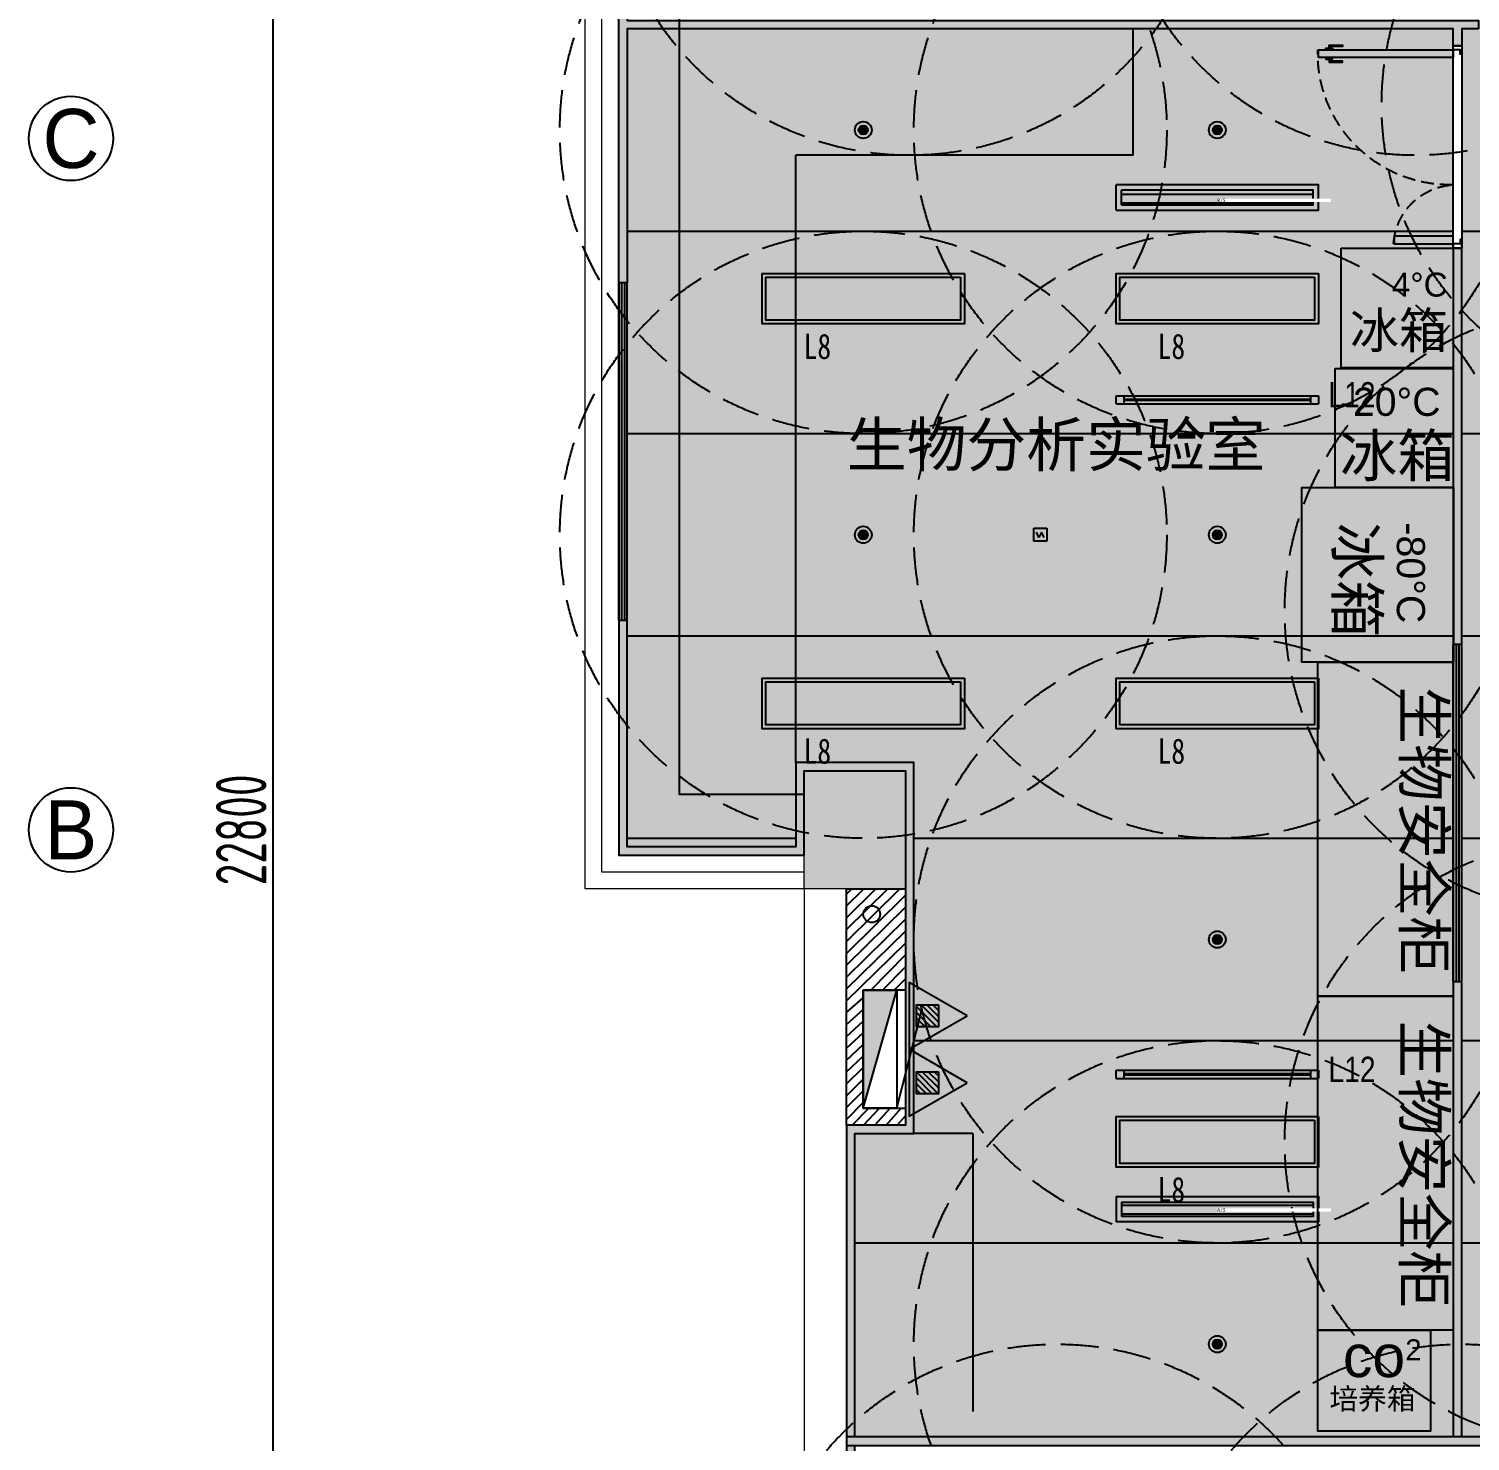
# Model space of a CAD drawing. Header units: millimetres. Extents: x -79903 to 358239, y -413462 to -100990.
# Drawn here: x -10678 to -2128, y -201042 to -192667 of the extents above; entities that cross this region are included whole.
import ezdxf
from ezdxf.enums import TextEntityAlignment as Align

# ---------------------------------------------------------------- set-up
doc = ezdxf.new("R2018")
doc.units = ezdxf.units.MM
doc.header["$LTSCALE"] = 300
for name, pattern in [('CENTER', [2, 1.25, -0.25, 0.25, -0.25]), ('DASH', [0.35, 0.25, -0.1]), ('DASHED', [19.049999999999997, 12.7, -6.349999999999998]), ('DASHED2', [0.375, 0.25, -0.125])]:
    doc.linetypes.add(name, pattern=pattern)
doc.layers.get('DEFPOINTS').update_dxf_attribs({"color": 250})
for name, color, linetype in [('6.2.1-家具-活动', 251, 'Continuous'), ('A—墙体-填充', 8, 'Continuous'), ('A—轴线', 1, 'CENTER'), ('A—轴线尺寸', 1, 'Continuous'), ('C-LTN-TEXT', 161, 'Continuous'), ('C—平顶—喷淋', 5, 'Continuous'), ('C—平顶—填充01(线状)', 8, 'Continuous'), ('C—平顶—暖通', 47, 'Continuous'), ('C—平顶—灯具', 1, 'Continuous'), ('C—平顶—烟感 温感', 127, 'Continuous'), ('C—平顶—轮廓线', 4, 'Continuous'), ('EQUIP_消火栓', 7, 'Continuous'), ('EQUIP_灭火器', 7, 'Continuous'), ('F—地坪—hatch', 8, 'Continuous'), ('I—文字—房间名称', 40, 'Continuous'), ('K轲禹-实验家具', 140, 'Continuous'), ('P—平面—门', 1, 'Continuous'), ('P—隔墙—石膏板墙（到顶）', 2, 'Continuous'), ('VPIPE-消防', 2, 'Continuous'), ('WALL', 7, 'Continuous')]:
    doc.layers.add(name, color=color, linetype=linetype)
for name, color, linetype, lineweight in [('Q-01 原始墙柱', 7, 'Continuous', 0), ('Q-02 墙柱填充', 250, 'Continuous', 0), ('Q-11 建筑幕墙', 60, 'Continuous', 0)]:
    doc.layers.add(name, color=color, linetype=linetype, lineweight=lineweight)
doc.styles.add('ADD-dim', font='isocp.shx', dxfattribs={"width": 0.7, "bigfont": 'hztxt.shx'})
doc.styles.add('HZTXT', font='t.shx', dxfattribs={"bigfont": 'hztxt.shx'})
doc.styles.get("Standard").update_dxf_attribs({"font": 'arial.ttf'})
doc.styles.add('黑体', font='simhei.ttf', dxfattribs={"width": 0.8})
doc.dimstyles.new('ADD-(模型空间)', dxfattribs={"dimscale": 100, "dimtxt": 3, "dimasz": 1, "dimexe": 1, "dimexo": 1, "dimgap": 0.4, "dimtad": 1, "dimdec": 0, "dimrnd": 5, "dimzin": 0, "dimdsep": 46, "dimtxsty": 'ADD-dim', "dimblk1": 'DIM1', "dimblk2": 'DIM1', "dimsah": 1, "dimcen": 2, "dimclrd": 33, "dimclre": 33, "dimclrt": 4, "dimadec": 0, "dimazin": 0, "dimtfac": 2, "dimtdec": 0, "dimtix": 1, "dimtmove": 2, "dimatfit": 3, "dimldrblk": 'HBA_Leader_Arrow', "dimfxl": 5, "dimfxlon": 1, "dimtolj": 1, "dimtzin": 0, "dimarcsym": 0})
pattern_1 = [(0, (14.4, 7.5), (30, 15), [1.2, -28.8]), (90, (7.5, 14.4), (-15, 30), [1.2, -28.8]), (45, (9.3, 19.8), (0, 29.99999994965906), [1.2727922, -41.153614]), (45, (19.8, 9.3), (0, 29.99999994965906), [1.2727922, -41.153614]), (135, (10.2, 9.3), (-29.99999994965905, 2.220446049250313e-15), [1.2727922, -41.153614]), (135, (20.7, 19.8), (-29.99999994965905, 2.220446049250313e-15), [1.2727922, -41.153614]), (36.86989765000001, (10.2, 20.7), (29.99999999782393, 30.00000000217607), [1.5, -148.5]), (36.86989765000001, (18.6, 8.4), (29.99999999782393, 30.00000000217607), [1.5, -148.5]), (53.13010235, (20.7, 10.2), (-30.00000000217607, -29.99999999782394), [1.5, -148.5]), (53.13010235, (8.4, 18.6), (-30.00000000217607, -29.99999999782394), [1.5, -148.5]), (126.86989765, (9.3, 10.2), (-30.00000000217607, 29.99999999782393), [1.5, -148.5]), (126.86989765, (21.6, 18.6), (-30.00000000217607, 29.99999999782393), [1.5, -148.5]), (143.13010235, (19.8, 20.7), (-29.99999999782393, 30.00000000217607), [1.5, -148.5]), (143.13010235, (11.4, 8.4), (-29.99999999782393, 30.00000000217607), [1.5, -148.5]), (11.30993247, (15.6, 7.5), (29.99999992002707, 3.711824847485445e-08), [1.5297058, -151.44087]), (11.30993247, (12.9, 22.2), (29.99999992002707, 3.711824847485445e-08), [1.5297058, -151.44087]), (78.69006753000001, (7.5, 15.6), (3.711824958507748e-08, 29.99999992002707), [1.5297058, -151.44087]), (78.69006753000001, (22.2, 12.9), (3.711824958507748e-08, 29.99999992002707), [1.5297058, -151.44087]), (101.30993247, (22.5, 15.6), (-2.104975083128124e-09, -29.99999972391093), [1.5297058, -151.44087]), (101.30993247, (7.800000000000001, 12.9), (-2.104975083128124e-09, -29.99999972391093), [1.5297058, -151.44087]), (168.69006753, (14.4, 7.5), (-29.99999992002707, 3.711825180552353e-08), [1.5297058, -151.44087]), (168.69006753, (17.1, 22.2), (-29.99999992002707, 3.711825180552353e-08), [1.5297058, -151.44087]), (21.80140948, (11.4, 21.6), (59.99999997954376, 29.99999993503354), [1.6155494, -159.93939]), (21.80140948, (17.1, 7.800000000000001), (59.99999997954376, 29.99999993503354), [1.6155494, -159.93939]), (68.19859052, (7.800000000000001, 17.1), (-29.99999967506007, -59.99999932961007), [1.6155494, -159.93939]), (68.19859052, (21.6, 11.4), (-29.99999967506007, -59.99999932961007), [1.6155494, -159.93939]), (111.80140948, (8.4, 11.4), (-29.99999993503354, 59.99999997954376), [1.6155494, -159.93939]), (111.80140948, (22.2, 17.1), (-29.99999993503354, 59.99999997954376), [1.6155494, -159.93939]), (158.19859052, (12.9, 7.800000000000001), (-60.00000001668283, 29.99999984218586), [1.6155494, -159.93939]), (158.19859052, (18.6, 21.6), (-60.00000001668283, 29.99999984218586), [1.6155494, -159.93939])]
pattern_2 = [(333.4349999999999, (350, 475), (-500.0002286381977, 6.091351867354433e-07), [55.9015, -1062.135]), (0, (362.5, 350), (0, 500), [25, -475]), (0, (337.5, 312.5), (0, 500), [75, -425]), (0, (337.5, 50), (0, 500), [75, -425]), (0, (362.5, 87.5), (0, 500), [25, -475]), (333.4349999999999, (350, 225), (-500.0002286381977, 6.091351867354433e-07), [55.9015, -1062.135]), (0, (350, 387.5), (0, 500), [50, -450]), (0, (350, 262.5), (0, 500), [50, -450]), (0, (350, 137.5), (0, 500), [50, -450]), (0, (350, 12.5), (0, 500), [50, -450]), (153.435, (312.5, 275), (-500.0002286381978, 6.091351034687165e-07), [55.9015, -1062.135]), (0, (87.5, 275), (0, 500), [75, -425]), (0, (87.5, 25), (0, 500), [75, -425]), (333.4349999999999, (100, 175), (-500.0002286381977, 6.091351867354433e-07), [55.9015, -1062.135]), (180, (150, 237.5), (-6.123233995736766e-14, -500), [50, -450]), (180, (150, 112.5), (-6.123233995736766e-14, -500), [50, -450]), (18.4349, (25, 75), (-500.0002118462028, -4.828109875787412e-05), [39.52844999999998, -1541.614999999999]), (0, (112.5, 62.5), (0, 500), [25, -475]), (45, (75, 150), (-500.000154724476, 0), [35.35535, -671.75]), (18.4349, (25, 200), (-500.0002118462028, -4.828109875787412e-05), [39.52844999999998, -1541.614999999999]), (153.435, (225, 75), (-500.0002286381978, 6.091351034687165e-07), [55.9015, -1062.135]), (153.435, (312.5, 25), (-500.0002286381978, 6.091351034687165e-07), [55.9015, -1062.135]), (45, (150, 150), (0, 500.000154724476), [35.35535, -671.75]), (153.435, (225, 200), (-500.0002286381978, 6.091351034687165e-07), [55.9015, -1062.135]), (153.435, (312.5, 150), (-500.0002286381978, 6.091351034687165e-07), [55.9015, -1062.135]), (45, (325, 200), (-500.000154724476, 0), [35.35535, -671.75]), (333.4349999999999, (100, 425), (-500.0002286381977, 6.091351867354433e-07), [55.9015, -1062.135]), (180, (150, 487.5), (-6.123233995736766e-14, -500), [50, -450]), (180, (150, 362.5), (-6.123233995736766e-14, -500), [50, -450]), (18.4349, (25, 325), (-500.0002118462028, -4.828109875787412e-05), [39.52844999999998, -1541.614999999999]), (0, (112.5, 312.5), (0, 500), [25, -475]), (45, (75, 400), (-500.000154724476, 0), [35.35535, -671.75]), (18.4349, (25, 450), (-500.0002118462028, -4.828109875787412e-05), [39.52844999999998, -1541.614999999999]), (153.435, (225, 325), (-500.0002286381978, 6.091351034687165e-07), [55.9015, -1062.135]), (45, (150, 400), (0, 500.000154724476), [35.35535, -671.75]), (153.435, (312.5, 400), (-500.0002286381978, 6.091351034687165e-07), [55.9015, -1062.135]), (153.435, (225, 450), (-500.0002286381978, 6.091351034687165e-07), [55.9015, -1062.135]), (45, (325, 450), (0, 500.000154724476), [35.35535, -671.75]), (206.565, (487.5, 50), (-500.0002286381978, -6.091350202019896e-07), [55.9015, -1062.135]), (206.565, (487.5, 175), (-500.0002286381978, -6.091350202019896e-07), [55.9015, -1062.135]), (45, (400, 200), (-500.000154724476, 0), [35.35535, -671.75]), (206.565, (487.5, 300), (-500.0002286381978, -6.091350202019896e-07), [55.9015, -1062.135]), (206.565, (487.5, 425), (-500.0002286381978, -6.091350202019896e-07), [55.9015, -1062.135]), (45, (400, 450), (0, 500.000154724476), [35.35535, -671.75])]

# ---------------------------------------------------------------- blocks, each defined once
blk = doc.blocks.new('$TWTSYS$00000508')
for p, q in [((-0.5, 0.5), (0.3236161731911125, 1.224064056863426)), ((-0.5, 0.5), (-0.5, -0.5)), ((-0.5, -0.5), (0.5, 0.5)), ((0.5, 0.5), (-0.5, 0.5)), ((0.5, -0.5), (0.5, 0.5)), ((-0.5, -0.5), (0.5, -0.5))]:
    blk.add_line(p, q)
blk.add_solid([(0.5, -0.5), (0.5, 0.5), (-0.5, -0.5)])
blk = doc.blocks.new('$TwtSys$00000546')
h = blk.add_hatch()
h.set_pattern_fill('ANSI31', color=256, scale=200, style=0)
h.set_pattern_definition([(45, (-38543.80223862439, -6670.830405693208), (-17.67766952966369, 17.67766952966369), [])])
h.paths.add_polyline_path([(-64.92232553117356, 173.7449990885525), (64.922325531159, 173.7449990885525), (64.922325531159, 43.90034802621994), (-64.92232553117356, 43.90034802621994)])
for points in [[(0, 343.6163707387423), (-198.3870041439732, 0), (198.3870041439732, 0)], [(-64.92232553117356, 173.7449990885525), (64.922325531159, 173.7449990885525), (64.922325531159, 43.90034802621994), (-64.92232553117356, 43.90034802621994)]]:
    blk.add_lwpolyline(points, close=True)
blk = doc.blocks.new('SYL12063467')
blk.add_lwpolyline([(0, 705), (700, 705), (700, 0), (0, 0)], close=True)
at = {"insert": (26.70082240090596, 36.49726170295571), "char_height": 250, "attachment_point": 7}
blk.add_mtext_dynamic_manual_height_columns('{\\H0.66667x;-20%%DC}冰箱', width=688.0787043780438, gutter_width=1000, heights=[0], dxfattribs=at)
blk = doc.blocks.new('SYL12068265')
blk.add_lwpolyline([(51.27626195549965, 710), (716.2762619554996, 710), (716.2762619554996, 0), (51.27626195549965, 0)], close=True)
at = {"insert": (683.1814300888807, 92.10961438512523), "char_height": 212.5, "attachment_point": 9}
blk.add_mtext_dynamic_manual_height_columns('{\\H0.66667x;4%%DC\\P\\fSimSun|b0|i0|c134|p2;\\H1.49999x;冰箱}', width=683.2959766381282, gutter_width=0, heights=[1019.757949163071], dxfattribs=at)
blk = doc.blocks.new('SYL12063194')
blk.add_lwpolyline([(0, 803), (1981, 803), (1981, 0), (0, 0)], close=True)
at = {"insert": (144.0269559394455, 755.6003604809666), "char_height": 250, "attachment_point": 1}
blk.add_mtext_dynamic_manual_height_columns('生物安全柜', width=2292.074196592367, gutter_width=1000, heights=[0], dxfattribs=at)
blk = doc.blocks.new('SYL12064042')
blk.add_lwpolyline([(0, 600), (668, 599.9999999996694), (668, -3.306581675133202e-10), (0, 0)], close=True)
at = {"attachment_point": 1}
for s, width, gutter_width, insert, char_height in [('{\\H0.66667x;co}', 523.6023360199765, 1000, (148.3162255737334, 571.0861161478288), 375), ('{\\H0.66667x;2}', 523.6023360199765, 1000, (518.0124676509404, 545.5695690483285), 187.5), ('{\\H0.66667x;培养箱}', 562.3308331522312, 500, (67.65414737118954, 254.7651142439818), 187.5)]:
    blk.add_mtext_dynamic_manual_height_columns(s, width=width, gutter_width=gutter_width, heights=[0], dxfattribs=dict(at, insert=insert, char_height=char_height))
blk = doc.blocks.new('SYL12060000')
blk.add_lwpolyline([(0, 900), (1035, 900), (1035, 0), (0, 0)], close=True)
at = {"insert": (206.9198620110838, 175.4605686664581), "char_height": 250, "attachment_point": 7}
blk.add_mtext_dynamic_manual_height_columns('{\\H0.66667x;-80%%DC}冰箱', width=887.0102697799412, gutter_width=1000, heights=[0], dxfattribs=at)
blk = doc.blocks.new('$WINLIB2D$00000001')
at = {"color": 0}
for points in [[(-0.4999999999999964, 0.5000000000000142), (-0.4999999999999964, -0.4999999999999858)], [(-0.4999999999999964, 0.5000000000000142), (0.5000000000000036, 0.5000000000000142)], [(0.5000000000000036, -0.4999999999999858), (0.5000000000000036, 0.5000000000000142)], [(0.5000000000000036, 0.1666666666666714), (-0.4999999999999964, 0.1666666666666714)], [(0.5000000000000036, -0.1666666666666572), (-0.4999999999999964, -0.1666666666666572)], [(-0.4999999999999964, -0.4999999999999858), (0.5000000000000036, -0.4999999999999858)]]:
    blk.add_lwpolyline(points, dxfattribs=at)
blk = doc.blocks.new('smoker')
at = {"layer": 'C—平顶—烟感 温感'}
for p, q in [((-74.48275867110351, -74.48275867165648), (-74.48275867111806, 74.48275867145276)), ((-74.48275867111806, 74.48275867145276), (74.48275867116172, 74.48275867149641)), ((-14.89655173361825, -29.79310346915736), (-44.68965520401252, 29.79310346912825)), ((14.89655173364736, 29.79310346918646), (-14.89655173361825, -29.79310346915736)), ((44.68965520404163, -29.7931034691137), (14.89655173364736, 29.79310346918646)), ((74.48275867116172, 74.48275867149641), (74.48275867119082, -74.48275867158372)), ((74.48275867119082, -74.48275867158372), (-74.48275867110351, -74.48275867165648))]:
    blk.add_line(p, q, dxfattribs=at)
blk = doc.blocks.new('pen lin')
at = {"layer": 'C—平顶—喷淋'}
blk.add_hatch(color=8, dxfattribs=at).paths.add_polyline_path([(-27.5, 0, 1), (27.5, 0, 1)])
for radius in [49.99999999999999, 27.49999999999999]:
    blk.add_circle((0, 0), radius, dxfattribs=at)
at = {"layer": 'DEFPOINTS', "color": 251, "linetype": 'DASH', "ltscale": 3}
blk.add_circle((0, 0), 1800, dxfattribs=at)
blk = doc.blocks.new('*U389')
h = blk.add_hatch(color=251)
h.dxf.hatch_style = 1
h.set_gradient(color1=(91, 91, 91), one_color=1, tint=1, name='SPHERICAL')
h.paths.add_polyline_path([(785, 185), (785, 15), (15, 15), (15, 185)])
for points in [[(800, 200), (800, 0), (0, 0), (0, 200)], [(785, 185), (785, 15), (15, 15), (15, 185)]]:
    blk.add_lwpolyline(points, close=True)
at = {"layer": 'C—平顶—灯具', "style": '黑体', "width": 0.8}
blk.add_text('L8', height=100, dxfattribs=at).set_placement((218.3432893803438, -88.64725266808682, 117.65074696896), align=Align.MIDDLE_CENTER)
blk = doc.blocks.new('*U387')
at = {"ltscale": 1000}
for p, q in [((-1250, 50), (0, 50)), ((-1250, 0), (-1250, 50)), ((-1250, 0), (0, 0)), ((-1200, 0), (-1200, 50)), ((-50, 50), (-50, 0)), ((0, 50), (0, 0))]:
    blk.add_line(p, q, dxfattribs=at)
at = {"linetype": 'CENTER', "ltscale": 0.01, "const_width": 20}
blk.add_lwpolyline([(-1200, 25), (-50, 25)], dxfattribs=at)
at = {"layer": 'C-LTN-TEXT', "width": 0.8}
blk.add_attdef('灯具', (114.2797203185037, 183.2507784247909), '', height=200, dxfattribs=at)
blk = doc.blocks.new('*U385')
at = {"linetype": 'DASHED', "ltscale": 5}
h = blk.add_hatch(dxfattribs=at)
h.set_pattern_fill('ANSI31', color=250, scale=8, angle=315, style=0)
h.set_pattern_definition([(0, (483.6623813552237, 3.880514736244001e-11), (8.9e-15, 25.4), [])])
h.paths.add_polyline_path([(16.12207963719263, 58.87791939108989), (16.12207963722176, 16.12207963752008), (583.8779125913375, 16.12207963755887), (583.8779125913081, 58.87791939112869)])
blk.add_line((-2.91038e-11, 74.9999990286099), (0, 0))
at = {"color": 251}
blk.add_line((16.12207963719265, 58.87791939108989), (16.12207963722176, 16.12207963752007), dxfattribs=at)
blk.add_lwpolyline([(-2.91038e-11, 74.9999990286099), (599.9999922289958, 74.9999990286487), (599.9999922290249, 3.880514736244001e-11), (0, 0)])
blk.add_lwpolyline([(-2.91038e-11, 74.9999990286099), (599.9999922289958, 74.9999990286487), (599.9999922290249, 3.880514736244001e-11), (0, 0)])
blk.add_lwpolyline([(16.12207963719265, 58.87791939108989), (583.8779125913081, 58.87791939112869), (583.8779125913375, 16.12207963755887), (16.12207963722176, 16.12207963752007)], dxfattribs=at)
blk.add_lwpolyline([(16.12207963719265, 58.87791939108989), (583.8779125913081, 58.87791939112869), (583.8779125913375, 16.12207963755887), (16.12207963722176, 16.12207963752007)], dxfattribs=at)
at = {"lineweight": 30, "flags": 104}
blk.add_attdef('A/S', text='', height=40, dxfattribs=at).set_placement((633.2222433822128, 76.24629322305948), align=Align.MIDDLE_CENTER)
blk = doc.blocks.new('DIM1')
at = {"color": 8}
blk.add_line((-1.071428571420256, 0), (1.071428571420256, 0), dxfattribs=at)
at = {"const_width": 0.3571428571369176}
blk.add_lwpolyline([(-0.5, -0.5), (0.5, 0.5)], dxfattribs=at)
blk = doc.blocks.new('*D414')
at = {"layer": 'A—轴线尺寸', "color": 33, "lineweight": -2, "transparency": 16777216}
for p, q in [((-2950.127556910847, 21800.00000000001), (-3550.127556910847, 21800.00000000001)), ((-3450.127556910842, -899.9999999999864), (-3450.127556910847, 21700.00000000001)), ((-2950.127556910842, -999.9999999999862), (-3550.127556910842, -999.9999999999864))]:
    blk.add_line(p, q, dxfattribs=at)
at = {"layer": 'DEFPOINTS', "color": 0, "transparency": 16777216}
for p in [(-3450.127556910847, 21800.00000000001), (-473.4307614032007, 21800.00000000001), (-473.4307614032007, -999.9999999999859)]:
    blk.add_point(p, dxfattribs=at)
at = {"layer": 'A—轴线尺寸', "color": 33, "lineweight": -2, "transparency": 16777216, "xscale": 100, "yscale": 100, "zscale": 100}
for p, rotation in [((-3450.127556910847, 21800.00000000001), 90), ((-3450.127556910842, -999.9999999999864), 270)]:
    blk.add_blockref('DIM1', p, dxfattribs=dict(at, rotation=rotation))
at = {"layer": 'A—轴线尺寸', "color": 4, "transparency": 16777216, "insert": (-3640.157084469896, 10400.00000000001), "char_height": 300, "attachment_point": 5, "rotation": 90, "style": 'ADD-dim'}
blk.add_mtext('\\A1;22800', dxfattribs=at)
blk = doc.blocks.new('HBA_Leader_Arrow')
blk.add_line((0, 0), (-1, -2.5011e-12))
at = {"extrusion": (0, 0, -1)}
blk.add_lwpolyline([(0, 0), (0.5972653364297003, -1.064895548016236), (0.9647843767884297, -0.7876872378553799), (0.0743038223095027, 5.9117e-12), (0.9647843767884297, 0.7876872378503778), (0.5972653364301542, 1.064895548012827)], close=True, dxfattribs=at)
for points in [[(-0.9647843767920676, 0.7876872378503778), (-0.5972653364351564, 1.064895548013055), (-0.0743038223163239, -2.274e-13), (0, 0)], [(-0.9647843767884297, -0.7876872378553799), (-0.5972653364297003, -1.064895548016236), (-0.0743038223163239, -2.274e-13), (0, 0)]]:
    blk.add_solid(points)
blk = doc.blocks.new('A$C34155FBA')
blk.add_circle((0, 200), 200)
at = {"style": 'HZTXT'}
blk.add_attdef('00', text='', height=200, dxfattribs=at).set_placement((0, 200), align=Align.MIDDLE)
blk = doc.blocks.new('A$C0aa95ff8')
at = {"layer": 'P—平面—门', "color": 9, "extrusion": (4.754727540727746e-08, -5.640540375989262e-08, 0.9999999999999972)}
for points, elevation in [([(18.1120234978699, 786.7383745116224), (0.0001029027008634757, 786.7383745116225), (0.0001029027008634757, 786.7383745116225), (0.0001029027010211862, 706.7383745116515), (7.00010290270103, 706.7383745116514), (7.000102902671844, 779.7383745116224), (18.11202349784081, 779.7383745116515)], -5.282038815254967e-05), ([(83.11202349784098, 786.7383745116516), (101.2239440930101, 786.7383745116515), (101.2239440930101, 786.7383745116515), (101.2239440930393, 706.7383745116514), (94.2239440930393, 706.7383745116223), (94.22394409301003, 779.7383745116515), (83.11202349784095, 779.7383745116516)], -5.282038815182677e-05)]:
    blk.add_lwpolyline(points, dxfattribs=dict(at, elevation=elevation))
for points, elevation in [([(18.11202349786992, 766.7383745116252), (28.11202349784083, 766.7383745116545), (28.11202349784078, 806.7383745116837), (18.11202349784071, 806.7383745116254)], -1.916639831231915e-06), ([(83.11202349784101, 766.7383745116545), (73.112023497841, 766.7383745116545), (73.1120234978409, 806.7383745116255), (83.11202349784092, 806.7383745116546)], -1.916639832285265e-06)]:
    blk.add_lwpolyline(points, close=True, dxfattribs=dict(at, elevation=elevation))
at = {"layer": 'P—平面—门', "extrusion": (3.823868260727788e-08, -6.242765605989328e-08, 0.9999999999999974), "elevation": -8.419152287053865e-06}
blk.add_lwpolyline([(73.11202349813185, 849.999920661155), (28.11202349813177, 849.999920661155), (28.11202349816062, 49.99992066115331), (73.11202349818987, 49.99992066115332)], close=True, dxfattribs=at)
at = {"layer": 'P—平面—门', "extrusion": (-3.823868260727788e-08, -6.242765605989328e-08, 0.9999999999999974), "elevation": -5.62643114907372e-05}
blk.add_lwpolyline([(1133.112023498246, 399.9999206610928), (1178.112023498246, 399.9999206610929), (1178.112023498217, 49.99992066109212), (1133.112023498188, 49.99992066109212)], close=True, dxfattribs=at)
at = {"layer": 'P—平面—门', "extrusion": (9.308592799999998e-09, 6.022252300000002e-09, 1)}
for points, elevation in [([(3.112023498218551, 49.99992066103732), (3.112023498218548, -7.933896267804068e-05)], 2.896808172991436e-08), ([(3.112023498218548, -7.933896267804068e-05), (53.11202349821856, -7.933896267804068e-05), (53.11202349821856, 9.999920661037322), (28.11202349821855, 9.999920661037322), (28.11202349821855, 49.99992066103732), (3.112023498218551, 49.99992066103732)], 2.896808172982963e-08)]:
    blk.add_lwpolyline(points, dxfattribs=dict(at, elevation=elevation))
at = {"layer": 'P—平面—门', "extrusion": (9.308592799999998e-09, 6.022252300000002e-09, 1), "elevation": 1.119927944172986e-05}
blk.add_lwpolyline([(1203.112023498219, 49.99992066103726), (1203.112023498219, -7.93389627453111e-05), (1153.112023498219, -7.93389627453111e-05), (1153.112023498219, 9.999920661037256), (1178.112023498219, 9.999920661037255), (1178.112023498219, 49.99992066103726)], close=True, dxfattribs=at)
at = {"layer": 'P—平面—门', "color": 251, "linetype": 'DASHED2', "extrusion": (-1.135477487429378e-09, 1.10285136603537e-08, 1)}
blk.add_arc((46.06024958745977, 67.93856018020348, 380905905.7522272), 782.2574843775353, 358.6859845269737, 91.28303084540559, dxfattribs=at)
at = {"layer": 'P—平面—门', "color": 251, "linetype": 'DASHED2', "extrusion": (1.135477487429378e-09, 1.10285136603537e-08, 1)}
blk.add_arc((1200.634007525359, 27.50603525586241, 380905905.7522224), 373.2004869558658, 93.52632526774, 176.5445213602605, dxfattribs=at)
blk = doc.blocks.new('A$C5AE9663F')
at = {"layer": 'A—轴线尺寸'}
ref = blk.add_blockref('A$C34155FBA', (-4650, 14250), dxfattribs=dict(at, xscale=1.25, yscale=1.25, zscale=1.25))
ref.add_attrib('00', 'C', dxfattribs={"layer": '0', "color": 4, "height": 350, "style": 'HZTXT'}).set_placement((-4650, 14499.99999999999), align=Align.MIDDLE)
ref = blk.add_blockref('A$C34155FBA', (-4650, 10150), dxfattribs=dict(at, xscale=1.25, yscale=1.25, zscale=1.25))
ref.add_attrib('00', 'B', dxfattribs={"layer": '0', "color": 4, "height": 350, "style": 'HZTXT'}).set_placement((-4650, 10399.99999999999), align=Align.MIDDLE)
dim = blk.add_linear_dim(base=(-3450.127556910847, 21800.00000000001), p1=(-473.4307614032004, -999.9999999999854), p2=(-473.4307614032004, 21800), angle=90, dimstyle='ADD-(模型空间)', dxfattribs=at)
dim.commit()
dim.dimension.update_dxf_attribs({"geometry": '*D414', "text_midpoint": (-3640.157084469896, 10400.00000000001)})

msp = doc.modelspace()

# ---------------------------------------------------------------- hatches: boundary and pattern name
at = {"layer": 'A—墙体-填充'}
h = msp.add_hatch(dxfattribs=at)
h.set_pattern_fill('ANSI31', color=8, scale=30.8571, style=0)
h.set_pattern_definition([(45, (86372955.63361594, -1129558288.412562), (-34.63808264418037, 34.63808264418037), [])])
h.paths.add_polyline_path([(-5478.040566024603, -197767.4470059276), (-5478.040566024603, -198368.6755737662), (-5728.391585392179, -198368.6755737662), (-5728.391585392179, -199068.6755737662), (-5478.391585392179, -199068.6755737662), (-5478.391585392179, -199168.6755737662), (-5828.040566024603, -199168.6755737662), (-5828.040566024603, -197767.4470059276)])
at = {"layer": 'C—平顶—填充01(线状)'}
h = msp.add_hatch(dxfattribs=at)
h.set_pattern_fill('_USER', color=256, scale=1200, pattern_type=0)
h.set_pattern_definition([(0, (-2228.040566015701, -192667.4470059276), (0, 1200), [])])
h.paths.add_polyline_path([(-7128.040566024603, -192667.4470059276), (-2228.040566015701, -192667.4470059276), (-2228.040566015701, -201017.4470055054), (-5778.035881635964, -201017.4470031199), (-5778.035881635965, -199218.6755737662), (-5428.040566024603, -199218.6755737662), (-5428.040566024603, -197017.4470059276), (-6128.040566024603, -197017.4470059276), (-6128.040566024603, -197517.4470059276), (-7128.040566024603, -197517.4470059276)])
h = msp.add_hatch(dxfattribs=at)
h.set_pattern_fill('_USER', color=256, scale=1200, pattern_type=0)
h.set_pattern_definition([(0, (-2178.040566015701, -192667.4470059276), (0, 1200), [])])
h.paths.add_polyline_path([(-2178.040566015701, -192667.4470059276), (471.9594339842988, -192667.4470059276), (471.9594339842988, -194667.4470059276), (-678.0405660157012, -194667.4470059276), (-678.0405660157012, -200867.4470054507), (-2178.040566009702, -200867.447005452)])
at = {"layer": 'F—地坪—hatch'}
h = msp.add_hatch(dxfattribs=at)
h.set_pattern_fill('A-剖面线3', color=250, scale=200)
h.set_pattern_definition([(45, (86360285.7872632, -1129569138.412305), (-28.2842712474619, 56.5685424949238), [1.6, -24])])
h.paths.add_polyline_path([(-6128.040566024603, -197207.4470059276), (-6818.040566024603, -197207.4470059276), (-6818.040566031022, -192667.4470059276), (-7128.040092418668, -192667.4470059276), (-7128.040092418669, -197517.4467486062), (-6128.040566024603, -197517.4467486062)])
h = msp.add_hatch(dxfattribs=at)
h.set_pattern_fill('B042', color=251, scale=500, pattern_type=2)
h.set_pattern_definition(pattern_2)
h.paths.add_polyline_path([(-5428.040566024603, -197017.4470059276), (-5428.040566024603, -199218.6755737662), (-5778.035881635965, -199218.6755737662), (-5778.035881635964, -201017.4470031199), (-2228.040566015701, -201017.4470055054), (-2228.040566015701, -192667.4470059276), (-6818.040566031023, -192667.4470059276), (-6818.040566024603, -197207.4470059276), (-6128.040566024603, -197207.4470059276), (-6128.040566024603, -197017.4470059276)])
h = msp.add_hatch(dxfattribs=at)
h.set_pattern_fill('B042', color=251, scale=500, pattern_type=2)
h.set_pattern_definition(pattern_2)
h.paths.add_polyline_path([(-2178.040566015701, -192667.4470059276), (471.9594339842988, -192667.4470059276), (471.9594339842988, -194667.4470059276), (-678.0405660157012, -194667.4470059276), (-678.0405660991097, -199517.4470052123), (-528.0405660991103, -199517.4470052123), (-528.0405660991107, -200717.4470052123), (-678.0405660991099, -200717.4470052123), (-678.0405660157012, -201017.4470066962), (-2178.040566009702, -201017.4470066974)])
at = {"layer": 'P—隔墙—石膏板墙（到顶）'}
h = msp.add_hatch(dxfattribs=at)
h.set_pattern_fill('圆形花纹', color=251, scale=10)
h.set_pattern_definition(pattern_1)
h.paths.add_polyline_path([(-2078.040566015702, -192667.4470059276), (-2178.040566015701, -192667.4470059276), (-2178.040566015701, -192767.4470059276), (-2228.040566015701, -192767.4470059276), (-2228.040566015701, -192667.4470059276), (-7128.040566024603, -192667.4470059276), (-7128.040566024603, -194173.4721067615), (-7178.040566024603, -194173.4721067615), (-7178.040566024603, -187937.4470059276), (-5418.040566024603, -187937.4470059276), (-5418.040566024603, -186217.4470059276), (-778.0405660157012, -186217.4470059276), (-778.0405660157012, -186267.4470059276), (-5368.040566015701, -186267.4470059276), (-5368.040566015701, -187987.4470059276), (-7128.040566024603, -187987.4470059276), (-7128.040566024603, -192617.4470059276), (-2078.040566015702, -192617.4470059276)])
h = msp.add_hatch(dxfattribs=at)
h.set_pattern_fill('圆形花纹', color=251, scale=10)
h.set_pattern_definition(pattern_1)
h.paths.add_polyline_path([(-2178.040566015536, -193967.4470059276), (-2228.040566015536, -193967.4470059276), (-2228.040566015701, -201017.4470043126), (-5778.035881635965, -201017.4470043126), (-5778.035881635966, -199218.6755737662), (-5428.040566024603, -199218.6755737662), (-5428.040566024603, -197017.4470059276), (-6128.040566024603, -197017.4470059276), (-6128.040566024603, -197517.4470059276), (-7128.040566024603, -197517.4470059276), (-7128.040566024603, -194173.4721067615), (-7178.040566024603, -194173.4721067615), (-7178.040566024603, -197567.4470059276), (-6078.040566024603, -197567.4470059276), (-6078.040566024603, -197067.4470059276), (-5478.040566024603, -197067.4470059276), (-5478.391585392179, -199168.6755737662), (-5828.040566024603, -199168.6755737662), (-5828.040566024603, -201067.4470073203), (-628.0405660991091, -201067.4470035974), (-628.0405660157012, -200717.4470052123), (-678.0405660991099, -200717.4470052123), (-678.0405663375285, -201017.4470066968), (-2178.040566009702, -201017.4470066968)])
h = msp.add_hatch(dxfattribs=at)
h.set_pattern_fill('HEX', color=251, scale=10)
h.set_pattern_definition([(0, (0, 27667.86258599494), (0, 16.49778), [9.525, -19.05]), (120, (0, 27667.86258599494), (-14.28749658604684, -8.248889999999996), [9.524999999999997, -19.04999999999999]), (59.99999999999999, (9.525, 27667.86258599494), (-14.28749658604684, 8.248890000000003), [9.525, -19.05])])
h.paths.add_polyline_path([(5621.9594339754, -201013.2289509008), (4421.9594339754, -201017.4470061104), (4421.9594339754, -201067.4470061104), (5621.9594339754, -201067.4470061104), (5621.9594339754, -208567.4470061104), (3771.9594339754, -208567.4470061104), (3771.9594339754, -207417.4470061104), (3071.9594339754, -207417.4470061104), (3071.9594339754, -207867.4470061104), (-5428.040566024598, -207867.4470061104), (-5428.0405660246, -207417.4470061104), (-5778.0405660246, -207417.4470061104), (-5778.040566024598, -201067.4470061104), (2921.959433975397, -201067.4470061104), (2921.959433975397, -201017.4470061104), (-5828.0405660097, -201017.4470074142), (-5828.040566024605, -207467.4470059276), (-5478.040566024603, -207467.4470059276), (-5478.040566024605, -207917.4470059275), (3121.959433975397, -207917.4470059275), (3121.959433975397, -207467.4470059276), (3721.959433975397, -207467.4470059276), (3721.959433975397, -208617.4470059276), (5621.9594339754, -208613.228950718)])
h = msp.add_hatch(dxfattribs=at)
h.set_pattern_fill('圆形花纹', color=251, scale=10)
h.set_pattern_definition(pattern_1)
h.paths.add_polyline_path([(2921.959433975397, -201017.4470061104), (-5828.040566009702, -201017.4470074142), (-5828.040566024603, -207467.4470059276), (-5478.040566024603, -207467.4470059276), (-5478.040566024603, -207917.4470059275), (3121.959433975397, -207917.4470059275), (3121.959433975397, -207467.4470059276), (3721.959433975397, -207467.4470059276), (3721.959433975397, -208617.4470059276), (5671.959433960498, -208617.4470059276), (5671.959433960498, -201017.4470061104), (4421.9594339754, -201017.4470061104), (4421.9594339754, -201067.4470061104), (5621.9594339754, -201067.4470061104), (5621.9594339754, -208567.4470061104), (3771.9594339754, -208567.4470061104), (3771.9594339754, -207417.4470061104), (3071.9594339754, -207417.4470061104), (3071.9594339754, -207867.4470061104), (-5428.0405660246, -207867.4470061104), (-5428.0405660246, -207417.4470061104), (-5778.0405660246, -207417.4470061104), (-5778.0405660246, -201067.4470061104), (2921.959433975397, -201067.4470061104)])
h = msp.add_hatch(dxfattribs=at)
h.set_pattern_fill('圆形花纹', color=251, scale=10)
h.set_pattern_definition(pattern_1)
h.paths.add_polyline_path([(2921.959433975397, -201017.4470061104), (-5828.040566009702, -201017.4470074142), (-5828.040566024603, -207467.4470059276), (-5478.040566024603, -207467.4470059276), (-5478.040566024603, -207917.4470059275), (3121.959433975397, -207917.4470059275), (3121.959433975397, -207467.4470059276), (3721.959433975397, -207467.4470059276), (3721.959433975397, -208617.4470059276), (5671.959433960498, -208617.4470059276), (5671.959433960498, -201017.4470061104), (4421.9594339754, -201017.4470061104), (4421.9594339754, -201067.4470061104), (5621.9594339754, -201067.4470061104), (5621.9594339754, -208567.4470061104), (3771.9594339754, -208567.4470061104), (3771.9594339754, -207417.4470061104), (3071.9594339754, -207417.4470061104), (3071.9594339754, -207867.4470061104), (-5428.0405660246, -207867.4470061104), (-5428.0405660246, -207417.4470061104), (-5778.0405660246, -207417.4470061104), (-5778.0405660246, -201067.4470061104), (2921.959433975397, -201067.4470061104)])
at = {"layer": 'Q-02 墙柱填充'}
h = msp.add_hatch(color=252, dxfattribs=at)
h.dxf.hatch_style = 1
h.paths.add_polyline_path([(-5478.040566024603, -186667.4470059276), (-6078.040566024603, -186667.4470059276), (-6078.040566024603, -187367.4470059276), (-5478.040566024603, -187367.4470059276)])
h.paths.add_polyline_path([(3721.959433975397, -186667.4470059276), (3121.959433975397, -186667.4470059276), (3121.959433975397, -187367.4470059276), (3721.959433975397, -187367.4470059276)])
h.paths.add_polyline_path([(12921.9594339754, -186667.4470059276), (12321.9594339754, -186667.4470059276), (12321.9594339754, -187367.4470059276), (12921.9594339754, -187367.4470059276)])
h.paths.add_polyline_path([(22121.9594339754, -186667.4470059276), (21521.9594339754, -186667.4470059276), (21521.9594339754, -187367.4470059276), (22121.9594339754, -187367.4470059276)])
h.paths.add_polyline_path([(22121.9594339754, -192967.4470059276), (21521.9594339754, -192967.4470059276), (21521.9594339754, -193667.4470059276), (22121.9594339754, -193667.4470059276)])
h.paths.add_polyline_path([(12921.9594339754, -192967.4470059276), (12321.9594339754, -192967.4470059276), (12321.9594339754, -193667.4470059276), (12921.9594339754, -193667.4470059276)])
h.paths.add_polyline_path([(12921.9594339754, -197067.4470059276), (12321.9594339754, -197067.4470059276), (12321.9594339754, -197767.4470059276), (12921.9594339754, -197767.4470059276)])
h.paths.add_polyline_path([(22121.9594339754, -197067.4470059276), (21521.9594339754, -197067.4470059276), (21521.9594339754, -197767.4470059276), (22121.9594339754, -197767.4470059276)])
h.paths.add_polyline_path([(3721.959433975397, -197067.4470059276), (3121.959433975397, -197067.4470059276), (3121.959433975397, -197767.4470059276), (3721.959433975397, -197767.4470059276)])
h.paths.add_polyline_path([(-5478.040566024603, -197067.4470059276), (-6078.040566024603, -197067.4470059276), (-6078.040566024603, -197767.4470059276), (-5478.040566024603, -197767.4470059276)])
h.paths.add_polyline_path([(-5478.040566024603, -207467.4470059276), (-6078.040566024603, -207467.4470059276), (-6078.040566024603, -208167.4470059276), (-5478.040566024603, -208167.4470059276)])
h.paths.add_polyline_path([(3721.959433975397, -207467.4470059276), (3121.959433975397, -207467.4470059276), (3121.959433975397, -208167.4470059276), (3721.959433975397, -208167.4470059276)])
h.paths.add_polyline_path([(12921.9594339754, -207467.4470059276), (12321.9594339754, -207467.4470059276), (12321.9594339754, -208167.4470059276), (12921.9594339754, -208167.4470059276)])
h.paths.add_polyline_path([(22121.9594339754, -207467.4470059276), (21521.9594339754, -207467.4470059276), (21521.9594339754, -208167.4470059276), (22121.9594339754, -208167.4470059276)])
h = msp.add_hatch(color=252, dxfattribs=at)
h.dxf.hatch_style = 1
h.paths.add_polyline_path([(-5478.040566024603, -207467.4470059276), (-6078.040566024603, -207467.4470059276), (-6078.040566024603, -208167.4470059276), (-5478.040566024603, -208167.4470059276)])
h.paths.add_polyline_path([(3721.959433975397, -207467.4470059276), (3121.959433975397, -207467.4470059276), (3121.959433975397, -208167.4470059276), (3721.959433975397, -208167.4470059276)])
h.paths.add_polyline_path([(12921.9594339754, -207467.4470059276), (12321.9594339754, -207467.4470059276), (12321.9594339754, -208167.4470059276), (12921.9594339754, -208167.4470059276)])
h.paths.add_polyline_path([(22121.9594339754, -197067.4470059276), (21521.9594339754, -197067.4470059276), (21521.9594339754, -197767.4470059276), (22121.9594339754, -197767.4470059276)])
h.paths.add_polyline_path([(12921.9594339754, -197067.4470059276), (12321.9594339754, -197067.4470059276), (12321.9594339754, -197767.4470059276), (12921.9594339754, -197767.4470059276)])
h.paths.add_polyline_path([(3721.959433975397, -197067.4470059276), (3121.959433975397, -197067.4470059276), (3121.959433975397, -197767.4470059276), (3721.959433975397, -197767.4470059276)])
h.paths.add_polyline_path([(-5478.040566024603, -197067.4470059276), (-6078.040566024603, -197067.4470059276), (-6078.040566024603, -197767.4470059276), (-5478.040566024603, -197767.4470059276)])
h.paths.add_polyline_path([(-1512.958639201941, -210168.6445729136), (-840.8916000996251, -210168.6445729136), (-840.8916000996251, -209782.6110531688), (-1512.958639201941, -209782.6110531688)], flags=9)
h.paths.add_polyline_path([(5388.158679219661, -210168.6445729136), (6060.225718321977, -210168.6445729136), (6060.225718321977, -209782.6110531688), (5388.158679219661, -209782.6110531688)], flags=9)
h.paths.add_polyline_path([(9988.158679219661, -210168.6445729136), (10660.22571832198, -210168.6445729136), (10660.22571832198, -209782.6110531688), (9988.158679219661, -209782.6110531688)], flags=9)
h.paths.add_polyline_path([(14588.15867921966, -210168.6445729136), (15260.22571832198, -210168.6445729136), (15260.22571832198, -209782.6110531688), (14588.15867921966, -209782.6110531688)], flags=9)
h.paths.add_polyline_path([(19188.15867921966, -210168.6445729136), (19860.22571832198, -210168.6445729136), (19860.22571832198, -209782.6110531688), (19188.15867921966, -209782.6110531688)], flags=9)
h.paths.add_polyline_path([(6864.409331324277, -210841.3903931975), (7679.493130209623, -210841.3903931975), (7679.493130209623, -210455.3568734527), (6864.409331324277, -210455.3568734527)], flags=9)
h.paths.add_polyline_path([(23066.16154021281, -203033.9279224277), (23066.16154021281, -202218.8441235423), (22680.12802064675, -202218.8441235423), (22680.12802064675, -203033.9279224277)], flags=9)
h.paths.add_polyline_path([(23066.16154021281, -195701.246358335), (23066.16154021281, -195029.1793193221), (22680.12802064675, -195029.1793193221), (22680.12802064675, -195701.246358335)], flags=9)
h.paths.add_polyline_path([(23066.16154021281, -190502.9223358035), (23066.16154021281, -189830.8552967906), (22680.12802064675, -189830.8552967906), (22680.12802064675, -190502.9223358035)], flags=9)
h.paths.add_polyline_path([(23666.16154021281, -197824.9893750548), (23666.16154021281, -197009.9055761695), (23280.12802064675, -197009.9055761695), (23280.12802064675, -197824.9893750548)], flags=9)
h.paths.add_polyline_path([(-6873.021470842184, -210168.6445729136), (-6200.954431739869, -210168.6445729136), (-6200.954431739869, -209782.6110531688), (-6873.021470842184, -209782.6110531688)], flags=9)
h.paths.add_polyline_path([(-8176.493746874155, -192183.9274527431), (-8176.493746874155, -191368.8436538577), (-8562.527266410412, -191368.8436538577), (-8562.527266410412, -192183.9274527431)], flags=9)
h.paths.add_polyline_path([(-8176.493746874155, -203033.9274527431), (-8176.493746874155, -202218.8436538577), (-8562.527266410412, -202218.8436538577), (-8562.527266410412, -203033.9274527431)], flags=9)
h.paths.add_polyline_path([(-8776.493746874155, -197374.9889053702), (-8776.493746874155, -196559.9051064849), (-9162.527266410412, -196559.9051064849), (-9162.527266410412, -197374.9889053702)], flags=9)
h.paths.add_polyline_path([(13027.34921533125, -194222.0229939818), (13880.00878983992, -194222.0229939818), (13880.00878983992, -193719.3634192348), (13027.34921533125, -193719.3634192348)], flags=9)
h.paths.add_polyline_path([(13125.85333946603, -196530.906599462), (13974.78950971621, -196530.906599462), (13974.78950971621, -196028.2470247149), (13125.85333946603, -196028.2470247149)], flags=9)

# ---------------------------------------------------------------- linework, layer by layer
at = {"layer": '6.2.1-家具-活动', "color": 251}
msp.add_lwpolyline([(-6078.040566024603, -197207.4470059276), (-6818.040566024603, -197207.4470059276), (-6818.040566037638, -187987.4470059276)], dxfattribs=at)
at = {"layer": 'C—平顶—轮廓线'}
msp.add_lwpolyline([(-2228.040566015701, -192767.4470059276), (-2178.040566015701, -192767.4470059276), (-2178.040566015536, -193967.4470059276), (-2228.040566015536, -193967.4470059276)], close=True, dxfattribs=at)
at = {"layer": 'K轲禹-实验家具'}
for p, q in [((-4128.040565681877, -193417.447006166), (-4128.040565607371, -192667.4470059276)), ((-6128.040566030855, -197017.4470059276), (-6128.040565681877, -193417.4470059276)), ((-4128.040565681877, -193417.447006166), (-6128.040565681877, -193417.4470059276)), ((-5078.040566024603, -199218.6755737662), (-5428.040566024603, -199218.6755737662)), ((-5078.040566024603, -199218.6755737662), (-5078.040566024603, -200867.4470028281))]:
    msp.add_line(p, q, dxfattribs=at)
at = {"layer": 'P—隔墙—石膏板墙（到顶）'}
msp.add_line((-5478.040566024603, -198368.6755737662), (-5478.040566024603, -199068.6755737662), dxfattribs=at)
at = {"layer": 'P—隔墙—石膏板墙（到顶）', "color": 5}
for points in [[(-2078.040566015702, -192667.4470059276), (-2178.040566015701, -192667.4470059276), (-2178.040566015701, -192767.4470059276), (-2228.040566015701, -192767.4470059276), (-2228.040566015701, -192667.4470059276), (-7128.040566024603, -192667.4470059276), (-7128.040566024603, -194173.4721067615), (-7178.040566024603, -194173.4721067615), (-7178.040566024603, -187937.4470059276), (-5418.040566024603, -187937.4470059276), (-5418.040566024603, -186217.4470059276), (-778.0405660157012, -186217.4470059276), (-778.0405660157012, -186267.4470059276), (-5368.040566015701, -186267.4470059276), (-5368.040566015701, -187987.4470059276), (-7128.040566024603, -187987.4470059276), (-7128.040566024603, -192617.4470059276), (-2078.040566015702, -192617.4470059276)], [(-2178.040566015536, -193967.4470059276), (-2228.040566015536, -193967.4470059276), (-2228.040566015701, -201017.4470043126), (-5778.035881635965, -201017.4470043126), (-5778.035881635966, -199218.6755737662), (-5428.040566024603, -199218.6755737662), (-5428.040566024603, -197017.4470059276), (-6128.040566024603, -197017.4470059276), (-6128.040566024603, -197517.4470059276), (-7128.040566024603, -197517.4470059276), (-7128.040566024603, -194173.4721067615), (-7178.040566024603, -194173.4721067615), (-7178.040566024603, -197567.4470059276), (-6078.040566024603, -197567.4470059276), (-6078.040566024603, -197067.4470059276), (-5478.040566024603, -197067.4470059276), (-5478.391585392179, -199168.6755737662), (-5828.040566024603, -199168.6755737662), (-5828.040566024603, -201067.4470073203), (-628.0405660991091, -201067.4470035974), (-628.0405660157012, -200717.4470052123), (-678.0405660991099, -200717.4470052123), (-678.0405663375285, -201017.4470066968), (-2178.040566009702, -201017.4470066968)]]:
    msp.add_lwpolyline(points, close=True, dxfattribs=at)
at = {"layer": 'P—隔墙—石膏板墙（到顶）'}
msp.add_lwpolyline([(-5478.040566024603, -197767.4470059276), (-5478.040566024603, -198368.6755737662), (-5728.391585392179, -198368.6755737662), (-5728.391585392179, -199068.6755737662), (-5478.391585392179, -199068.6755737662), (-5478.391585392179, -199168.6755737662), (-5828.040566024603, -199168.6755737662), (-5828.040566024603, -197767.4470059276)], close=True, dxfattribs=at)
at = {"layer": 'Q-01 原始墙柱'}
for p, q in [((-6078.040566024603, -197767.4470059276), (-6078.040566024603, -204267.4470059276)), ((-5828.040566024603, -197767.4470059276), (-5828.040566024603, -204267.4470059276))]:
    msp.add_line(p, q, dxfattribs=at)
msp.add_lwpolyline([(-6078.040566024603, -197067.4470059276), (-5478.040566024603, -197067.4470059276), (-5478.040566024603, -197767.4470059276), (-6078.040566024603, -197767.4470059276)], close=True, dxfattribs=at)
at = {"layer": 'Q-11 建筑幕墙', "color": 4}
for p, q in [((-7378.040566024603, -197767.4470059276), (-7378.040566024603, -186017.4470059276)), ((-7278.040566024603, -197667.4470059276), (-7278.040566024603, -186117.4470059276)), ((-7178.040566024603, -197567.4470059276), (-7178.040566024603, -186217.4470059276)), ((-6078.040566024603, -197567.4470059276), (-7178.040566024603, -197567.4470059276)), ((-6078.040566024603, -197667.4470059276), (-7278.040566024603, -197667.4470059276)), ((-6078.040566024603, -197767.4470059276), (-7378.040566024603, -197767.4470059276))]:
    msp.add_line(p, q, dxfattribs=at)
at = {"layer": 'VPIPE-消防'}
msp.add_circle((-5678.040566024603, -197917.4470059276), 50, dxfattribs=at)
at = {"layer": 'WALL', "color": 5}
msp.add_lwpolyline([(2921.959433975397, -201017.4470061104), (-5828.040566009702, -201017.4470074142), (-5828.040566024603, -207467.4470059276), (-5478.040566024603, -207467.4470059276), (-5478.040566024603, -207917.4470059275), (3121.959433975397, -207917.4470059275), (3121.959433975397, -207467.4470059276), (3721.959433975397, -207467.4470059276), (3721.959433975397, -208617.4470059276), (5671.959433960498, -208617.4470059276), (5671.959433960498, -201017.4470061104), (4421.9594339754, -201017.4470061104), (4421.9594339754, -201067.4470061104), (5621.9594339754, -201067.4470061104), (5621.9594339754, -208567.4470061104), (3771.9594339754, -208567.4470061104), (3771.9594339754, -207417.4470061104), (3071.9594339754, -207417.4470061104), (3071.9594339754, -207867.4470061104), (-5428.0405660246, -207867.4470061104), (-5428.0405660246, -207417.4470061104), (-5778.0405660246, -207417.4470061104), (-5778.0405660246, -201067.4470061104), (2921.959433975397, -201067.4470061104)], close=True, dxfattribs=at)

# ---------------------------------------------------------------- block references
at = {"layer": 'A—轴线'}
msp.add_blockref('A$C5AE9663F', (-5778.038665306987, -207817.4398602843), dxfattribs=at)
at = {"layer": 'C—平顶—喷淋'}
for p in [(-5453.040566020152, -191617.4470059276), (-2453.040566020152, -191617.4470059276), (-853.0405660152621, -193117.4470059276), (-5728.040566020152, -193267.4470059276), (-3628.040566020153, -193267.4470059276), (-5728.040566020152, -195667.4470059276), (-3628.040566020153, -195667.4470059276), (-1428.040566014384, -196117.4470059276), (-3628.040566020153, -198067.4470059276), (-1428.040566013506, -199267.4470059276), (-3628.040566020153, -200467.4470059276), (-4578.0405660246, -202267.4470061104), (-2178.0405660246, -202267.4470061104)]:
    msp.add_blockref('pen lin', p, dxfattribs=at)
at = {"layer": 'C—平顶—暖通', "color": 251}
ref = msp.add_blockref('*U385', (-4228.040566020094, -193592.4470059275), dxfattribs=dict(at, xscale=-2.000000025903251, yscale=2.000000025903251, zscale=2.000000025903251, rotation=180))
lines = msp.add_mtext('R/S', dxfattribs={"layer": '0', "insert": (-3628.040566020094, -193673.7940503954), "char_height": 20.67669717963345, "width": 674.958811885131, "attachment_point": 1, "bg_fill": 3, "box_fill_scale": 1, "bg_fill_color": 256, "bg_fill_transparency": 0})
ref.add_attrib('A/S', '', (-3628.040566020094, -193673.7940503954), dxfattribs={"flags": 104}).embed_mtext(lines)
ref = msp.add_blockref('*U385', (-4228.040566020152, -199742.4470059276), dxfattribs=dict(at, xscale=2.000000025903251, yscale=2.000000025903251, zscale=2.000000025903251))
lines = msp.add_mtext('A/S', dxfattribs={"layer": '0', "insert": (-3628.040566020152, -199661.0999614597), "char_height": 20.67669717963345, "width": 674.958811885131, "attachment_point": 1, "bg_fill": 3, "box_fill_scale": 1, "bg_fill_color": 256, "bg_fill_transparency": 0})
ref.add_attrib('A/S', '', (-3628.040566020152, -199661.0999614597), dxfattribs={"flags": 104}).embed_mtext(lines)
at = {"layer": 'C—平顶—灯具', "color": 1, "xscale": 1.5, "yscale": 1.5, "zscale": 1.5}
for p in [(-6328.040566020152, -194417.4470059276), (-4228.040566020152, -194417.4470059276), (-6328.040566020152, -196817.4470059276), (-4228.040566020152, -196817.4470059276), (-4228.040566020152, -199417.4470059276)]:
    msp.add_blockref('*U389', p, dxfattribs=at)
at = {"layer": 'C—平顶—灯具', "color": 1}
ref = msp.add_blockref('*U387', (-3028.040566020152, -194891.4470059276), dxfattribs=dict(at, xscale=0.96, yscale=0.96, zscale=0.96))
ref.add_attrib('灯具', 'L12', (-2968.999123368996, -194912.5229432253), dxfattribs={"height": 150, "width": 0.8})
ref = msp.add_blockref('*U387', (-3028.040566020152, -198891.4470059276), dxfattribs=dict(at, xscale=0.96, yscale=0.96, zscale=0.96))
ref.add_attrib('灯具', 'L12', (-2968.999123368996, -198912.5229432253), dxfattribs={"height": 150, "width": 0.8})
at = {"layer": 'C—平顶—烟感 温感', "xscale": 0.5172413793103449, "yscale": 0.5172413793103449, "zscale": 0.5172413793103449}
msp.add_blockref('smoker', (-4678.04056602016, -195667.4470059276), dxfattribs=at)
at = {"layer": 'EQUIP_消火栓', "xscale": -700, "yscale": 200, "zscale": 700, "rotation": 270}
msp.add_blockref('$TWTSYS$00000508', (-5628.391585392179, -198718.6755737662), dxfattribs=at)
at = {"layer": 'EQUIP_灭火器', "rotation": 270}
for p in [(-5455.985179704847, -198520.2885696292), (-5455.985179704847, -198917.0625779033)]:
    msp.add_blockref('$TwtSys$00000546', p, dxfattribs=at)
at = {"layer": 'K轲禹-实验家具'}
for name, p in [('SYL12068265', (-2944.316827965202, -194677.4470059276, -3.011126149999662e-07)), ('SYL12063467', (-2928.040566009702, -195387.4470059276, -3.011126149999662e-07)), ('SYL12064042', (-3031.040566009702, -200983.7084330916, -3.011126149999662e-07))]:
    msp.add_blockref(name, p, dxfattribs=at)
at = {"layer": 'K轲禹-实验家具', "rotation": 270}
for name, p in [('SYL12060000', (-3126.952959549846, -195387.4470059276, -3.011126149999662e-07)), ('SYL12063194', (-3031.040566009702, -196422.4470059276, -3.011126149999662e-07)), ('SYL12063194', (-3031.040566009702, -198403.4470059276, -3.011126149999662e-07))]:
    msp.add_blockref(name, p, dxfattribs=at)
at = {"layer": 'P—平面—门', "xscale": -1, "rotation": 90}
msp.add_blockref('A$C0aa95ff8', (-2178.040645354664, -192764.3349824293), dxfattribs=at)
at = {"layer": 'P—隔墙—石膏板墙（到顶）', "color": 6, "xscale": -2000, "yscale": -50, "zscale": -2000, "rotation": 270}
for p in [(-7153.040566024602, -195173.4721067615), (-2203.040566012701, -197317.4470056891)]:
    msp.add_blockref('$WINLIB2D$00000001', p, dxfattribs=at)

# ---------------------------------------------------------------- texts
at = {"layer": 'I—文字—房间名称', "style": '黑体'}
msp.add_text('生物分析实验室', height=260, rotation=359.9999999998681, dxfattribs=at).set_placement((-5825.487268355908, -195262.5695568919))

doc.saveas('drawing.dxf')
